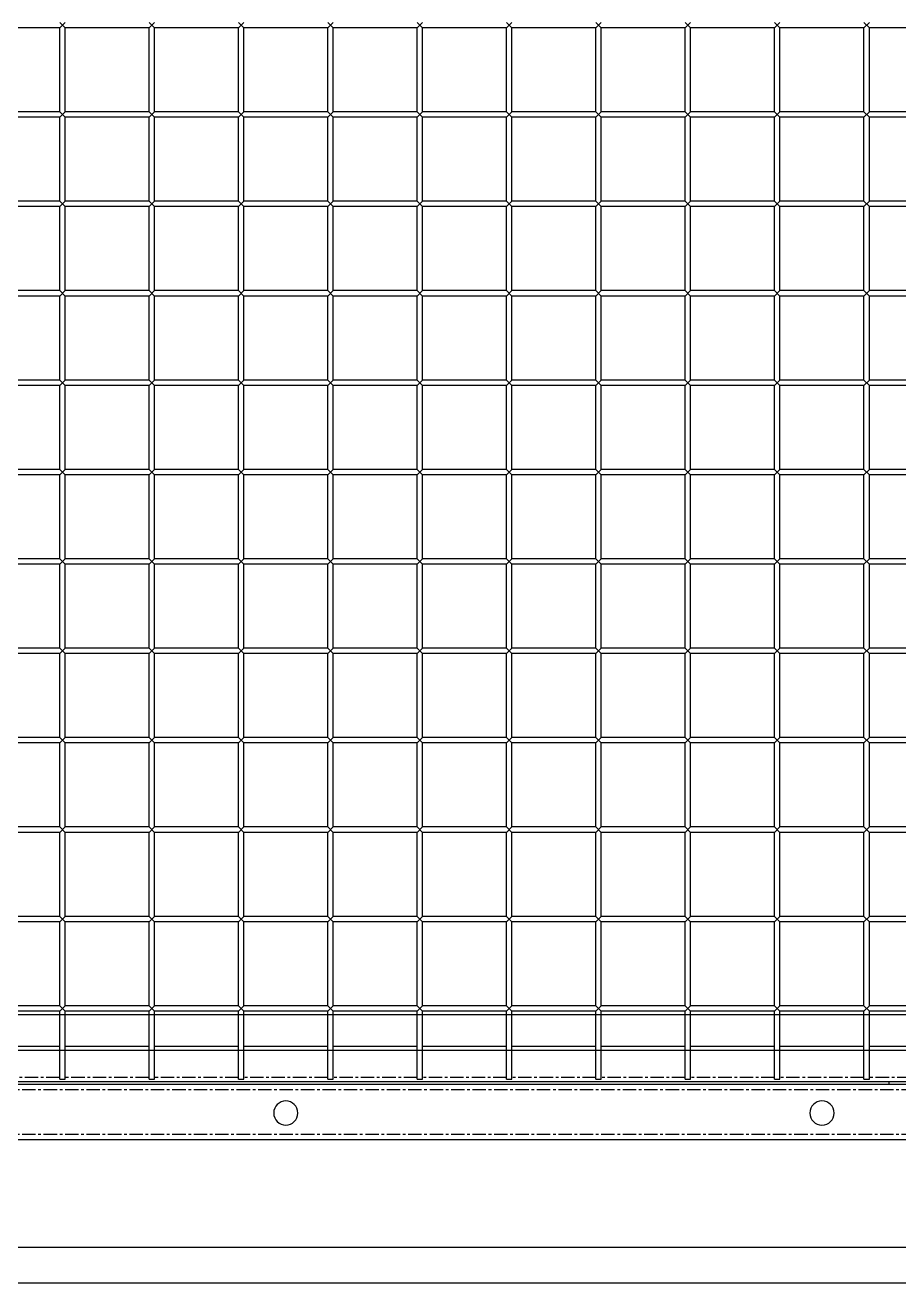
# Model space of a CAD drawing. Header units: millimetres. Extents: x -198529 to 244266, y -64 to 158464.
# Drawn here: x -165005 to -164516, y 94453 to 95157 of the extents above; entities that cross this region are included whole.
import ezdxf

# ---------------------------------------------------------------- set-up
doc = ezdxf.new("R2010")
doc.units = ezdxf.units.MM
doc.linetypes.add('CENTER', pattern=[12, 7.5, -1.5, 1.5, -1.5])
doc.layers.add('0-DCC', color=30, linetype='Continuous')
doc.layers.add('0-DCC-STRUC', color=180, linetype='Continuous')

# ---------------------------------------------------------------- blocks, each defined once
blk = doc.blocks.new('DCC2850x1800(右)')
at = {"color": 0, "linetype": 'Continuous'}
for p, q in [((64492.5, -73856.48), (64539.5, -73856.48)), ((64542.5, -73853.48), (64539.5, -73856.48)), ((64542.5, -73856.48), (64539.5, -73853.48)), ((64539.5, -73903.48), (64539.5, -73856.48)), ((64542.5, -73903.48), (64542.5, -73856.48)), ((64542.5, -73856.48), (64589.5, -73856.48)), ((64592.5, -73853.48), (64589.5, -73856.48)), ((64592.5, -73856.48), (64589.5, -73853.48)), ((64589.5, -73903.48), (64589.5, -73856.48)), ((64592.5, -73903.48), (64592.5, -73856.48)), ((64592.5, -73856.48), (64639.5, -73856.48)), ((64642.5, -73853.48), (64639.5, -73856.48)), ((64642.5, -73856.48), (64639.5, -73853.48)), ((64639.5, -73903.48), (64639.5, -73856.48)), ((64642.5, -73903.48), (64642.5, -73856.48)), ((64642.5, -73856.48), (64689.5, -73856.48)), ((64692.5, -73853.48), (64689.5, -73856.48)), ((64692.5, -73856.48), (64689.5, -73853.48)), ((64689.5, -73903.48), (64689.5, -73856.48)), ((64692.5, -73903.48), (64692.5, -73856.48)), ((64692.5, -73856.48), (64739.5, -73856.48)), ((64742.5, -73853.48), (64739.5, -73856.48)), ((64742.5, -73856.48), (64739.5, -73853.48)), ((64739.5, -73903.48), (64739.5, -73856.48)), ((64742.5, -73903.48), (64742.5, -73856.48)), ((64742.5, -73856.48), (64789.5, -73856.48)), ((64792.5, -73853.48), (64789.5, -73856.48)), ((64792.5, -73856.48), (64789.5, -73853.48)), ((64789.5, -73903.48), (64789.5, -73856.48)), ((64792.5, -73903.48), (64792.5, -73856.48)), ((64792.5, -73856.48), (64839.5, -73856.48)), ((64842.5, -73853.48), (64839.5, -73856.48)), ((64842.5, -73856.48), (64839.5, -73853.48)), ((64839.5, -73903.48), (64839.5, -73856.48)), ((64842.5, -73903.48), (64842.5, -73856.48)), ((64842.5, -73856.48), (64889.5, -73856.48)), ((64892.5, -73853.48), (64889.5, -73856.48)), ((64892.5, -73856.48), (64889.5, -73853.48)), ((64889.5, -73903.48), (64889.5, -73856.48)), ((64892.5, -73903.48), (64892.5, -73856.48)), ((64892.5, -73856.48), (64939.5, -73856.48)), ((64942.5, -73853.48), (64939.5, -73856.48)), ((64942.5, -73856.48), (64939.5, -73853.48)), ((64939.5, -73903.48), (64939.5, -73856.48)), ((64942.5, -73903.48), (64942.5, -73856.48)), ((64942.5, -73856.48), (64989.5, -73856.48)), ((64992.5, -73853.48), (64989.5, -73856.48)), ((64992.5, -73856.48), (64989.5, -73853.48)), ((64989.5, -73903.48), (64989.5, -73856.48)), ((64992.5, -73903.48), (64992.5, -73856.48)), ((64992.5, -73856.48), (65039.5, -73856.48)), ((64492.5, -73903.48), (64539.5, -73903.48)), ((64492.5, -73906.48), (64539.5, -73906.48)), ((64542.5, -73903.48), (64539.5, -73906.48)), ((64542.5, -73906.48), (64539.5, -73903.48)), ((64539.5, -73953.48), (64539.5, -73906.48)), ((64542.5, -73903.48), (64589.5, -73903.48)), ((64542.5, -73906.48), (64589.5, -73906.48)), ((64542.5, -73953.48), (64542.5, -73906.48)), ((64592.5, -73903.48), (64589.5, -73906.48)), ((64592.5, -73906.48), (64589.5, -73903.48)), ((64589.5, -73953.48), (64589.5, -73906.48)), ((64592.5, -73903.48), (64639.5, -73903.48)), ((64592.5, -73953.48), (64592.5, -73906.48)), ((64592.5, -73906.48), (64639.5, -73906.48)), ((64642.5, -73903.48), (64639.5, -73906.48)), ((64642.5, -73906.48), (64639.5, -73903.48)), ((64639.5, -73953.48), (64639.5, -73906.48)), ((64642.5, -73903.48), (64689.5, -73903.48)), ((64642.5, -73953.48), (64642.5, -73906.48)), ((64642.5, -73906.48), (64689.5, -73906.48)), ((64692.5, -73903.48), (64689.5, -73906.48)), ((64692.5, -73906.48), (64689.5, -73903.48)), ((64689.5, -73953.48), (64689.5, -73906.48)), ((64692.5, -73903.48), (64739.5, -73903.48)), ((64692.5, -73953.48), (64692.5, -73906.48)), ((64692.5, -73906.48), (64739.5, -73906.48)), ((64742.5, -73903.48), (64739.5, -73906.48)), ((64742.5, -73906.48), (64739.5, -73903.48)), ((64739.5, -73953.48), (64739.5, -73906.48)), ((64742.5, -73903.48), (64789.5, -73903.48)), ((64742.5, -73953.48), (64742.5, -73906.48)), ((64742.5, -73906.48), (64789.5, -73906.48)), ((64792.5, -73903.48), (64789.5, -73906.48)), ((64792.5, -73906.48), (64789.5, -73903.48)), ((64789.5, -73953.48), (64789.5, -73906.48)), ((64792.5, -73903.48), (64839.5, -73903.48)), ((64792.5, -73953.48), (64792.5, -73906.48)), ((64792.5, -73906.48), (64839.5, -73906.48)), ((64842.5, -73903.48), (64839.5, -73906.48)), ((64842.5, -73906.48), (64839.5, -73903.48)), ((64839.5, -73953.48), (64839.5, -73906.48)), ((64842.5, -73903.48), (64889.5, -73903.48)), ((64842.5, -73953.48), (64842.5, -73906.48)), ((64842.5, -73906.48), (64889.5, -73906.48)), ((64892.5, -73903.48), (64889.5, -73906.48)), ((64892.5, -73906.48), (64889.5, -73903.48)), ((64889.5, -73953.48), (64889.5, -73906.48)), ((64892.5, -73903.48), (64939.5, -73903.48)), ((64892.5, -73953.48), (64892.5, -73906.48)), ((64892.5, -73906.48), (64939.5, -73906.48)), ((64942.5, -73903.48), (64939.5, -73906.48)), ((64942.5, -73906.48), (64939.5, -73903.48)), ((64939.5, -73953.48), (64939.5, -73906.48)), ((64942.5, -73903.48), (64989.5, -73903.48)), ((64942.5, -73953.48), (64942.5, -73906.48)), ((64942.5, -73906.48), (64989.5, -73906.48)), ((64992.5, -73903.48), (64989.5, -73906.48)), ((64992.5, -73906.48), (64989.5, -73903.48)), ((64989.5, -73953.48), (64989.5, -73906.48)), ((64992.5, -73903.48), (65039.5, -73903.48)), ((64992.5, -73953.48), (64992.5, -73906.48)), ((64992.5, -73906.48), (65039.5, -73906.48)), ((64492.5, -73953.48), (64539.5, -73953.48)), ((64492.5, -73956.48), (64539.5, -73956.48)), ((64542.5, -73953.48), (64539.5, -73956.48)), ((64542.5, -73956.48), (64539.5, -73953.48)), ((64539.5, -74003.48), (64539.5, -73956.48)), ((64542.5, -73953.48), (64589.5, -73953.48)), ((64542.5, -73956.48), (64589.5, -73956.48)), ((64542.5, -74003.48), (64542.5, -73956.48)), ((64592.5, -73953.48), (64589.5, -73956.48)), ((64592.5, -73956.48), (64589.5, -73953.48)), ((64589.5, -74003.48), (64589.5, -73956.48)), ((64592.5, -73953.48), (64639.5, -73953.48)), ((64592.5, -74003.48), (64592.5, -73956.48)), ((64592.5, -73956.48), (64639.5, -73956.48)), ((64642.5, -73953.48), (64639.5, -73956.48)), ((64642.5, -73956.48), (64639.5, -73953.48)), ((64639.5, -74003.48), (64639.5, -73956.48)), ((64642.5, -73953.48), (64689.5, -73953.48)), ((64642.5, -74003.48), (64642.5, -73956.48)), ((64642.5, -73956.48), (64689.5, -73956.48)), ((64692.5, -73953.48), (64689.5, -73956.48)), ((64692.5, -73956.48), (64689.5, -73953.48)), ((64689.5, -74003.48), (64689.5, -73956.48)), ((64692.5, -73953.48), (64739.5, -73953.48)), ((64692.5, -74003.48), (64692.5, -73956.48)), ((64692.5, -73956.48), (64739.5, -73956.48)), ((64742.5, -73953.48), (64739.5, -73956.48)), ((64742.5, -73956.48), (64739.5, -73953.48)), ((64739.5, -74003.48), (64739.5, -73956.48)), ((64742.5, -73953.48), (64789.5, -73953.48)), ((64742.5, -74003.48), (64742.5, -73956.48)), ((64742.5, -73956.48), (64789.5, -73956.48)), ((64792.5, -73953.48), (64789.5, -73956.48)), ((64792.5, -73956.48), (64789.5, -73953.48)), ((64789.5, -74003.48), (64789.5, -73956.48)), ((64792.5, -73953.48), (64839.5, -73953.48)), ((64792.5, -74003.48), (64792.5, -73956.48)), ((64792.5, -73956.48), (64839.5, -73956.48)), ((64842.5, -73953.48), (64839.5, -73956.48)), ((64842.5, -73956.48), (64839.5, -73953.48)), ((64839.5, -74003.48), (64839.5, -73956.48)), ((64842.5, -73953.48), (64889.5, -73953.48)), ((64842.5, -74003.48), (64842.5, -73956.48)), ((64842.5, -73956.48), (64889.5, -73956.48)), ((64892.5, -73953.48), (64889.5, -73956.48)), ((64892.5, -73956.48), (64889.5, -73953.48)), ((64889.5, -74003.48), (64889.5, -73956.48)), ((64892.5, -73953.48), (64939.5, -73953.48)), ((64892.5, -74003.48), (64892.5, -73956.48)), ((64892.5, -73956.48), (64939.5, -73956.48)), ((64942.5, -73953.48), (64939.5, -73956.48)), ((64942.5, -73956.48), (64939.5, -73953.48)), ((64939.5, -74003.48), (64939.5, -73956.48)), ((64942.5, -73953.48), (64989.5, -73953.48)), ((64942.5, -74003.48), (64942.5, -73956.48)), ((64942.5, -73956.48), (64989.5, -73956.48)), ((64992.5, -73953.48), (64989.5, -73956.48)), ((64992.5, -73956.48), (64989.5, -73953.48)), ((64989.5, -74003.48), (64989.5, -73956.48)), ((64992.5, -73953.48), (65039.5, -73953.48)), ((64992.5, -74003.48), (64992.5, -73956.48)), ((64992.5, -73956.48), (65039.5, -73956.48)), ((64492.5, -74003.48), (64539.5, -74003.48)), ((64492.5, -74006.48), (64539.5, -74006.48)), ((64542.5, -74003.48), (64539.5, -74006.48)), ((64542.5, -74006.48), (64539.5, -74003.48)), ((64539.5, -74053.48), (64539.5, -74006.48)), ((64542.5, -74003.48), (64589.5, -74003.48)), ((64542.5, -74006.48), (64589.5, -74006.48)), ((64542.5, -74053.48), (64542.5, -74006.48)), ((64592.5, -74003.48), (64589.5, -74006.48)), ((64592.5, -74006.48), (64589.5, -74003.48)), ((64589.5, -74053.48), (64589.5, -74006.48)), ((64592.5, -74003.48), (64639.5, -74003.48)), ((64592.5, -74053.48), (64592.5, -74006.48)), ((64592.5, -74006.48), (64639.5, -74006.48)), ((64642.5, -74003.48), (64639.5, -74006.48)), ((64642.5, -74006.48), (64639.5, -74003.48)), ((64639.5, -74053.48), (64639.5, -74006.48)), ((64642.5, -74003.48), (64689.5, -74003.48)), ((64642.5, -74053.48), (64642.5, -74006.48)), ((64642.5, -74006.48), (64689.5, -74006.48)), ((64692.5, -74003.48), (64689.5, -74006.48)), ((64692.5, -74006.48), (64689.5, -74003.48)), ((64689.5, -74053.48), (64689.5, -74006.48)), ((64692.5, -74003.48), (64739.5, -74003.48)), ((64692.5, -74053.48), (64692.5, -74006.48)), ((64692.5, -74006.48), (64739.5, -74006.48)), ((64742.5, -74003.48), (64739.5, -74006.48)), ((64742.5, -74006.48), (64739.5, -74003.48)), ((64739.5, -74053.48), (64739.5, -74006.48)), ((64742.5, -74003.48), (64789.5, -74003.48)), ((64742.5, -74053.48), (64742.5, -74006.48)), ((64742.5, -74006.48), (64789.5, -74006.48)), ((64792.5, -74003.48), (64789.5, -74006.48)), ((64792.5, -74006.48), (64789.5, -74003.48)), ((64789.5, -74053.48), (64789.5, -74006.48)), ((64792.5, -74003.48), (64839.5, -74003.48)), ((64792.5, -74053.48), (64792.5, -74006.48)), ((64792.5, -74006.48), (64839.5, -74006.48)), ((64842.5, -74003.48), (64839.5, -74006.48)), ((64842.5, -74006.48), (64839.5, -74003.48)), ((64839.5, -74053.48), (64839.5, -74006.48)), ((64842.5, -74003.48), (64889.5, -74003.48)), ((64842.5, -74053.48), (64842.5, -74006.48)), ((64842.5, -74006.48), (64889.5, -74006.48)), ((64892.5, -74003.48), (64889.5, -74006.48)), ((64892.5, -74006.48), (64889.5, -74003.48)), ((64889.5, -74053.48), (64889.5, -74006.48)), ((64892.5, -74003.48), (64939.5, -74003.48)), ((64892.5, -74053.48), (64892.5, -74006.48)), ((64892.5, -74006.48), (64939.5, -74006.48)), ((64942.5, -74003.48), (64939.5, -74006.48)), ((64942.5, -74006.48), (64939.5, -74003.48)), ((64939.5, -74053.48), (64939.5, -74006.48)), ((64942.5, -74003.48), (64989.5, -74003.48)), ((64942.5, -74053.48), (64942.5, -74006.48)), ((64942.5, -74006.48), (64989.5, -74006.48)), ((64992.5, -74003.48), (64989.5, -74006.48)), ((64992.5, -74006.48), (64989.5, -74003.48)), ((64989.5, -74053.48), (64989.5, -74006.48)), ((64992.5, -74003.48), (65039.5, -74003.48)), ((64992.5, -74053.48), (64992.5, -74006.48)), ((64992.5, -74006.48), (65039.5, -74006.48)), ((64492.5, -74053.48), (64539.5, -74053.48)), ((64492.5, -74056.48), (64539.5, -74056.48)), ((64542.5, -74053.48), (64539.5, -74056.48)), ((64542.5, -74056.48), (64539.5, -74053.48)), ((64539.5, -74103.48), (64539.5, -74056.48)), ((64542.5, -74053.48), (64589.5, -74053.48)), ((64542.5, -74056.48), (64589.5, -74056.48)), ((64542.5, -74103.48), (64542.5, -74056.48)), ((64592.5, -74053.48), (64589.5, -74056.48)), ((64592.5, -74056.48), (64589.5, -74053.48)), ((64589.5, -74103.48), (64589.5, -74056.48)), ((64592.5, -74053.48), (64639.5, -74053.48)), ((64592.5, -74056.48), (64639.5, -74056.48)), ((64592.5, -74103.48), (64592.5, -74056.48)), ((64642.5, -74053.48), (64639.5, -74056.48)), ((64642.5, -74056.48), (64639.5, -74053.48)), ((64639.5, -74103.48), (64639.5, -74056.48)), ((64642.5, -74053.48), (64689.5, -74053.48)), ((64642.5, -74056.48), (64689.5, -74056.48)), ((64642.5, -74103.48), (64642.5, -74056.48)), ((64692.5, -74053.48), (64689.5, -74056.48)), ((64692.5, -74056.48), (64689.5, -74053.48)), ((64689.5, -74103.48), (64689.5, -74056.48)), ((64692.5, -74053.48), (64739.5, -74053.48)), ((64692.5, -74103.48), (64692.5, -74056.48)), ((64692.5, -74056.48), (64739.5, -74056.48)), ((64742.5, -74053.48), (64739.5, -74056.48)), ((64742.5, -74056.48), (64739.5, -74053.48)), ((64739.5, -74103.48), (64739.5, -74056.48)), ((64742.5, -74053.48), (64789.5, -74053.48)), ((64742.5, -74103.48), (64742.5, -74056.48)), ((64742.5, -74056.48), (64789.5, -74056.48)), ((64792.5, -74053.48), (64789.5, -74056.48)), ((64792.5, -74056.48), (64789.5, -74053.48)), ((64789.5, -74103.48), (64789.5, -74056.48)), ((64792.5, -74053.48), (64839.5, -74053.48)), ((64792.5, -74103.48), (64792.5, -74056.48)), ((64792.5, -74056.48), (64839.5, -74056.48)), ((64842.5, -74053.48), (64839.5, -74056.48)), ((64842.5, -74056.48), (64839.5, -74053.48)), ((64839.5, -74103.48), (64839.5, -74056.48)), ((64842.5, -74053.48), (64889.5, -74053.48)), ((64842.5, -74103.48), (64842.5, -74056.48)), ((64842.5, -74056.48), (64889.5, -74056.48)), ((64892.5, -74053.48), (64889.5, -74056.48)), ((64892.5, -74056.48), (64889.5, -74053.48)), ((64889.5, -74103.48), (64889.5, -74056.48)), ((64892.5, -74053.48), (64939.5, -74053.48)), ((64892.5, -74103.48), (64892.5, -74056.48)), ((64892.5, -74056.48), (64939.5, -74056.48)), ((64942.5, -74053.48), (64939.5, -74056.48)), ((64942.5, -74056.48), (64939.5, -74053.48)), ((64939.5, -74103.48), (64939.5, -74056.48)), ((64942.5, -74053.48), (64989.5, -74053.48)), ((64942.5, -74103.48), (64942.5, -74056.48)), ((64942.5, -74056.48), (64989.5, -74056.48)), ((64992.5, -74053.48), (64989.5, -74056.48)), ((64992.5, -74056.48), (64989.5, -74053.48)), ((64989.5, -74103.48), (64989.5, -74056.48)), ((64992.5, -74053.48), (65039.5, -74053.48)), ((64992.5, -74103.48), (64992.5, -74056.48)), ((64992.5, -74056.48), (65039.5, -74056.48)), ((64492.5, -74103.48), (64539.5, -74103.48)), ((64492.5, -74106.48), (64539.5, -74106.48)), ((64542.5, -74103.48), (64539.5, -74106.48)), ((64542.5, -74106.48), (64539.5, -74103.48)), ((64539.5, -74153.48), (64539.5, -74106.48)), ((64542.5, -74103.48), (64589.5, -74103.48)), ((64542.5, -74106.48), (64589.5, -74106.48)), ((64542.5, -74153.48), (64542.5, -74106.48)), ((64592.5, -74103.48), (64589.5, -74106.48)), ((64592.5, -74106.48), (64589.5, -74103.48)), ((64589.5, -74153.48), (64589.5, -74106.48)), ((64592.5, -74103.48), (64639.5, -74103.48)), ((64592.5, -74106.48), (64639.5, -74106.48)), ((64592.5, -74153.48), (64592.5, -74106.48)), ((64642.5, -74103.48), (64639.5, -74106.48)), ((64642.5, -74106.48), (64639.5, -74103.48)), ((64639.5, -74153.48), (64639.5, -74106.48)), ((64642.5, -74103.48), (64689.5, -74103.48)), ((64642.5, -74106.48), (64689.5, -74106.48)), ((64642.5, -74153.48), (64642.5, -74106.48)), ((64692.5, -74103.48), (64689.5, -74106.48)), ((64692.5, -74106.48), (64689.5, -74103.48)), ((64689.5, -74153.48), (64689.5, -74106.48)), ((64692.5, -74103.48), (64739.5, -74103.48)), ((64692.5, -74153.48), (64692.5, -74106.48)), ((64692.5, -74106.48), (64739.5, -74106.48)), ((64742.5, -74103.48), (64739.5, -74106.48)), ((64742.5, -74106.48), (64739.5, -74103.48)), ((64739.5, -74153.48), (64739.5, -74106.48)), ((64742.5, -74103.48), (64789.5, -74103.48)), ((64742.5, -74153.48), (64742.5, -74106.48)), ((64742.5, -74106.48), (64789.5, -74106.48)), ((64792.5, -74103.48), (64789.5, -74106.48)), ((64792.5, -74106.48), (64789.5, -74103.48)), ((64789.5, -74153.48), (64789.5, -74106.48)), ((64792.5, -74103.48), (64839.5, -74103.48)), ((64792.5, -74153.48), (64792.5, -74106.48)), ((64792.5, -74106.48), (64839.5, -74106.48)), ((64842.5, -74103.48), (64839.5, -74106.48)), ((64842.5, -74106.48), (64839.5, -74103.48)), ((64839.5, -74153.48), (64839.5, -74106.48)), ((64842.5, -74103.48), (64889.5, -74103.48)), ((64842.5, -74153.48), (64842.5, -74106.48)), ((64842.5, -74106.48), (64889.5, -74106.48)), ((64892.5, -74103.48), (64889.5, -74106.48)), ((64892.5, -74106.48), (64889.5, -74103.48)), ((64889.5, -74153.48), (64889.5, -74106.48)), ((64892.5, -74103.48), (64939.5, -74103.48)), ((64892.5, -74153.48), (64892.5, -74106.48)), ((64892.5, -74106.48), (64939.5, -74106.48)), ((64942.5, -74103.48), (64939.5, -74106.48)), ((64942.5, -74106.48), (64939.5, -74103.48)), ((64939.5, -74153.48), (64939.5, -74106.48)), ((64942.5, -74103.48), (64989.5, -74103.48)), ((64942.5, -74153.48), (64942.5, -74106.48)), ((64942.5, -74106.48), (64989.5, -74106.48)), ((64992.5, -74103.48), (64989.5, -74106.48)), ((64992.5, -74106.48), (64989.5, -74103.48)), ((64989.5, -74153.48), (64989.5, -74106.48)), ((64992.5, -74103.48), (65039.5, -74103.48)), ((64992.5, -74153.48), (64992.5, -74106.48)), ((64992.5, -74106.48), (65039.5, -74106.48)), ((64492.5, -74153.48), (64539.5, -74153.48)), ((64542.5, -74153.48), (64539.5, -74156.48)), ((64542.5, -74156.48), (64539.5, -74153.48)), ((64542.5, -74153.48), (64589.5, -74153.48)), ((64592.5, -74153.48), (64589.5, -74156.48)), ((64592.5, -74156.48), (64589.5, -74153.48)), ((64592.5, -74153.48), (64639.5, -74153.48)), ((64642.5, -74153.48), (64639.5, -74156.48)), ((64642.5, -74156.48), (64639.5, -74153.48)), ((64642.5, -74153.48), (64689.5, -74153.48)), ((64692.5, -74153.48), (64689.5, -74156.48)), ((64692.5, -74156.48), (64689.5, -74153.48)), ((64692.5, -74153.48), (64739.5, -74153.48)), ((64742.5, -74153.48), (64739.5, -74156.48)), ((64742.5, -74156.48), (64739.5, -74153.48)), ((64742.5, -74153.48), (64789.5, -74153.48)), ((64792.5, -74153.48), (64789.5, -74156.48)), ((64792.5, -74156.48), (64789.5, -74153.48)), ((64792.5, -74153.48), (64839.5, -74153.48)), ((64842.5, -74153.48), (64839.5, -74156.48)), ((64842.5, -74156.48), (64839.5, -74153.48)), ((64842.5, -74153.48), (64889.5, -74153.48)), ((64892.5, -74153.48), (64889.5, -74156.48)), ((64892.5, -74156.48), (64889.5, -74153.48)), ((64892.5, -74153.48), (64939.5, -74153.48)), ((64942.5, -74153.48), (64939.5, -74156.48)), ((64942.5, -74156.48), (64939.5, -74153.48)), ((64942.5, -74153.48), (64989.5, -74153.48)), ((64992.5, -74153.48), (64989.5, -74156.48)), ((64992.5, -74156.48), (64989.5, -74153.48)), ((64992.5, -74153.48), (65039.5, -74153.48)), ((64492.5, -74156.48), (64539.5, -74156.48)), ((64539.5, -74203.48), (64539.5, -74156.48)), ((64542.5, -74156.48), (64589.5, -74156.48)), ((64542.5, -74203.48), (64542.5, -74156.48)), ((64589.5, -74203.48), (64589.5, -74156.48)), ((64592.5, -74156.48), (64639.5, -74156.48)), ((64592.5, -74203.48), (64592.5, -74156.48)), ((64639.5, -74203.48), (64639.5, -74156.48)), ((64642.5, -74156.48), (64689.5, -74156.48)), ((64642.5, -74203.48), (64642.5, -74156.48)), ((64689.5, -74203.48), (64689.5, -74156.48)), ((64692.5, -74156.48), (64739.5, -74156.48)), ((64692.5, -74203.48), (64692.5, -74156.48)), ((64739.5, -74203.48), (64739.5, -74156.48)), ((64742.5, -74156.48), (64789.5, -74156.48)), ((64742.5, -74203.48), (64742.5, -74156.48)), ((64789.5, -74203.48), (64789.5, -74156.48)), ((64792.5, -74156.48), (64839.5, -74156.48)), ((64792.5, -74203.48), (64792.5, -74156.48)), ((64839.5, -74203.48), (64839.5, -74156.48)), ((64842.5, -74203.48), (64842.5, -74156.48)), ((64842.5, -74156.48), (64889.5, -74156.48)), ((64889.5, -74203.48), (64889.5, -74156.48)), ((64892.5, -74203.48), (64892.5, -74156.48)), ((64892.5, -74156.48), (64939.5, -74156.48)), ((64939.5, -74203.48), (64939.5, -74156.48)), ((64942.5, -74203.48), (64942.5, -74156.48)), ((64942.5, -74156.48), (64989.5, -74156.48)), ((64989.5, -74203.48), (64989.5, -74156.48)), ((64992.5, -74203.48), (64992.5, -74156.48)), ((64992.5, -74156.48), (65039.5, -74156.48)), ((64492.5, -74203.48), (64539.5, -74203.48)), ((64542.5, -74203.48), (64539.5, -74206.48)), ((64542.5, -74206.48), (64539.5, -74203.48)), ((64542.5, -74203.48), (64589.5, -74203.48)), ((64592.5, -74203.48), (64589.5, -74206.48)), ((64592.5, -74206.48), (64589.5, -74203.48)), ((64592.5, -74203.48), (64639.5, -74203.48)), ((64642.5, -74203.48), (64639.5, -74206.48)), ((64642.5, -74206.48), (64639.5, -74203.48)), ((64642.5, -74203.48), (64689.5, -74203.48)), ((64692.5, -74203.48), (64689.5, -74206.48)), ((64692.5, -74206.48), (64689.5, -74203.48)), ((64692.5, -74203.48), (64739.5, -74203.48)), ((64742.5, -74203.48), (64739.5, -74206.48)), ((64742.5, -74206.48), (64739.5, -74203.48)), ((64742.5, -74203.48), (64789.5, -74203.48)), ((64792.5, -74203.48), (64789.5, -74206.48)), ((64792.5, -74206.48), (64789.5, -74203.48)), ((64792.5, -74203.48), (64839.5, -74203.48)), ((64842.5, -74203.48), (64839.5, -74206.48)), ((64842.5, -74206.48), (64839.5, -74203.48)), ((64842.5, -74203.48), (64889.5, -74203.48)), ((64892.5, -74203.48), (64889.5, -74206.48)), ((64892.5, -74206.48), (64889.5, -74203.48)), ((64892.5, -74203.48), (64939.5, -74203.48)), ((64942.5, -74203.48), (64939.5, -74206.48)), ((64942.5, -74206.48), (64939.5, -74203.48)), ((64942.5, -74203.48), (64989.5, -74203.48)), ((64992.5, -74203.48), (64989.5, -74206.48)), ((64992.5, -74206.48), (64989.5, -74203.48)), ((64992.5, -74203.48), (65039.5, -74203.48)), ((64492.5, -74206.48), (64539.5, -74206.48)), ((64539.5, -74253.48), (64539.5, -74206.48)), ((64542.5, -74206.48), (64589.5, -74206.48)), ((64542.5, -74253.48), (64542.5, -74206.48)), ((64589.5, -74253.48), (64589.5, -74206.48)), ((64592.5, -74206.48), (64639.5, -74206.48)), ((64592.5, -74253.48), (64592.5, -74206.48)), ((64639.5, -74253.48), (64639.5, -74206.48)), ((64642.5, -74206.48), (64689.5, -74206.48)), ((64642.5, -74253.48), (64642.5, -74206.48)), ((64689.5, -74253.48), (64689.5, -74206.48)), ((64692.5, -74206.48), (64739.5, -74206.48)), ((64692.5, -74253.48), (64692.5, -74206.48)), ((64739.5, -74253.48), (64739.5, -74206.48)), ((64742.5, -74206.48), (64789.5, -74206.48)), ((64742.5, -74253.48), (64742.5, -74206.48)), ((64789.5, -74253.48), (64789.5, -74206.48)), ((64792.5, -74206.48), (64839.5, -74206.48)), ((64792.5, -74253.48), (64792.5, -74206.48)), ((64839.5, -74253.48), (64839.5, -74206.48)), ((64842.5, -74253.48), (64842.5, -74206.48)), ((64842.5, -74206.48), (64889.5, -74206.48)), ((64889.5, -74253.48), (64889.5, -74206.48)), ((64892.5, -74253.48), (64892.5, -74206.48)), ((64892.5, -74206.48), (64939.5, -74206.48)), ((64939.5, -74253.48), (64939.5, -74206.48)), ((64942.5, -74253.48), (64942.5, -74206.48)), ((64942.5, -74206.48), (64989.5, -74206.48)), ((64989.5, -74253.48), (64989.5, -74206.48)), ((64992.5, -74253.48), (64992.5, -74206.48)), ((64992.5, -74206.48), (65039.5, -74206.48)), ((64492.5, -74253.48), (64539.5, -74253.48)), ((64542.5, -74253.48), (64539.5, -74256.48)), ((64542.5, -74256.48), (64539.5, -74253.48)), ((64542.5, -74253.48), (64589.5, -74253.48)), ((64592.5, -74253.48), (64589.5, -74256.48)), ((64592.5, -74256.48), (64589.5, -74253.48)), ((64592.5, -74253.48), (64639.5, -74253.48)), ((64642.5, -74253.48), (64639.5, -74256.48)), ((64642.5, -74256.48), (64639.5, -74253.48)), ((64642.5, -74253.48), (64689.5, -74253.48)), ((64692.5, -74253.48), (64689.5, -74256.48)), ((64692.5, -74256.48), (64689.5, -74253.48)), ((64692.5, -74253.48), (64739.5, -74253.48)), ((64742.5, -74253.48), (64739.5, -74256.48)), ((64742.5, -74256.48), (64739.5, -74253.48)), ((64742.5, -74253.48), (64789.5, -74253.48)), ((64792.5, -74253.48), (64789.5, -74256.48)), ((64792.5, -74256.48), (64789.5, -74253.48)), ((64792.5, -74253.48), (64839.5, -74253.48)), ((64842.5, -74253.48), (64839.5, -74256.48)), ((64842.5, -74256.48), (64839.5, -74253.48)), ((64842.5, -74253.48), (64889.5, -74253.48)), ((64892.5, -74253.48), (64889.5, -74256.48)), ((64892.5, -74256.48), (64889.5, -74253.48)), ((64892.5, -74253.48), (64939.5, -74253.48)), ((64942.5, -74253.48), (64939.5, -74256.48)), ((64942.5, -74256.48), (64939.5, -74253.48)), ((64942.5, -74253.48), (64989.5, -74253.48)), ((64992.5, -74253.48), (64989.5, -74256.48)), ((64992.5, -74256.48), (64989.5, -74253.48)), ((64992.5, -74253.48), (65039.5, -74253.48)), ((64492.5, -74256.48), (64539.5, -74256.48)), ((64539.5, -74303.48), (64539.5, -74256.48)), ((64542.5, -74256.48), (64589.5, -74256.48)), ((64542.5, -74303.48), (64542.5, -74256.48)), ((64589.5, -74303.48), (64589.5, -74256.48)), ((64592.5, -74256.48), (64639.5, -74256.48)), ((64592.5, -74303.48), (64592.5, -74256.48)), ((64639.5, -74303.48), (64639.5, -74256.48)), ((64642.5, -74256.48), (64689.5, -74256.48)), ((64642.5, -74303.48), (64642.5, -74256.48)), ((64689.5, -74303.48), (64689.5, -74256.48)), ((64692.5, -74256.48), (64739.5, -74256.48)), ((64692.5, -74303.48), (64692.5, -74256.48)), ((64739.5, -74303.48), (64739.5, -74256.48)), ((64742.5, -74256.48), (64789.5, -74256.48)), ((64742.5, -74303.48), (64742.5, -74256.48)), ((64789.5, -74303.48), (64789.5, -74256.48)), ((64792.5, -74256.48), (64839.5, -74256.48)), ((64792.5, -74303.48), (64792.5, -74256.48)), ((64839.5, -74303.48), (64839.5, -74256.48)), ((64842.5, -74303.48), (64842.5, -74256.48)), ((64842.5, -74256.48), (64889.5, -74256.48)), ((64889.5, -74303.48), (64889.5, -74256.48)), ((64892.5, -74303.48), (64892.5, -74256.48)), ((64892.5, -74256.48), (64939.5, -74256.48)), ((64939.5, -74303.48), (64939.5, -74256.48)), ((64942.5, -74303.48), (64942.5, -74256.48)), ((64942.5, -74256.48), (64989.5, -74256.48)), ((64989.5, -74303.48), (64989.5, -74256.48)), ((64992.5, -74303.48), (64992.5, -74256.48)), ((64992.5, -74256.48), (65039.5, -74256.48)), ((64492.5, -74303.48), (64539.5, -74303.48)), ((64542.5, -74303.48), (64539.5, -74306.48)), ((64542.5, -74306.48), (64539.5, -74303.48)), ((64542.5, -74303.48), (64589.5, -74303.48)), ((64592.5, -74303.48), (64589.5, -74306.48)), ((64592.5, -74306.48), (64589.5, -74303.48)), ((64592.5, -74303.48), (64639.5, -74303.48)), ((64642.5, -74303.48), (64639.5, -74306.48)), ((64642.5, -74306.48), (64639.5, -74303.48)), ((64642.5, -74303.48), (64689.5, -74303.48)), ((64692.5, -74303.48), (64689.5, -74306.48)), ((64692.5, -74306.48), (64689.5, -74303.48)), ((64692.5, -74303.48), (64739.5, -74303.48)), ((64742.5, -74303.48), (64739.5, -74306.48)), ((64742.5, -74306.48), (64739.5, -74303.48)), ((64742.5, -74303.48), (64789.5, -74303.48)), ((64792.5, -74303.48), (64789.5, -74306.48)), ((64792.5, -74306.48), (64789.5, -74303.48)), ((64792.5, -74303.48), (64839.5, -74303.48)), ((64842.5, -74303.48), (64839.5, -74306.48)), ((64842.5, -74306.48), (64839.5, -74303.48)), ((64842.5, -74303.48), (64889.5, -74303.48)), ((64892.5, -74303.48), (64889.5, -74306.48)), ((64892.5, -74306.48), (64889.5, -74303.48)), ((64892.5, -74303.48), (64939.5, -74303.48)), ((64942.5, -74303.48), (64939.5, -74306.48)), ((64942.5, -74306.48), (64939.5, -74303.48)), ((64942.5, -74303.48), (64989.5, -74303.48)), ((64992.5, -74303.48), (64989.5, -74306.48)), ((64992.5, -74306.48), (64989.5, -74303.48)), ((64992.5, -74303.48), (65039.5, -74303.48)), ((64492.5, -74306.48), (64539.5, -74306.48)), ((64539.5, -74353.48), (64539.5, -74306.48)), ((64542.5, -74306.48), (64589.5, -74306.48)), ((64542.5, -74353.48), (64542.5, -74306.48)), ((64589.5, -74353.48), (64589.5, -74306.48)), ((64592.5, -74306.48), (64639.5, -74306.48)), ((64592.5, -74353.48), (64592.5, -74306.48)), ((64639.5, -74353.48), (64639.5, -74306.48)), ((64642.5, -74306.48), (64689.5, -74306.48)), ((64642.5, -74353.48), (64642.5, -74306.48)), ((64689.5, -74353.48), (64689.5, -74306.48)), ((64692.5, -74306.48), (64739.5, -74306.48)), ((64692.5, -74353.48), (64692.5, -74306.48)), ((64739.5, -74353.48), (64739.5, -74306.48)), ((64742.5, -74306.48), (64789.5, -74306.48)), ((64742.5, -74353.48), (64742.5, -74306.48)), ((64789.5, -74353.48), (64789.5, -74306.48)), ((64792.5, -74306.48), (64839.5, -74306.48)), ((64792.5, -74353.48), (64792.5, -74306.48)), ((64839.5, -74353.48), (64839.5, -74306.48)), ((64842.5, -74306.48), (64889.5, -74306.48)), ((64842.5, -74353.48), (64842.5, -74306.48)), ((64889.5, -74353.48), (64889.5, -74306.48)), ((64892.5, -74306.48), (64939.5, -74306.48)), ((64892.5, -74353.48), (64892.5, -74306.48)), ((64939.5, -74353.48), (64939.5, -74306.48)), ((64942.5, -74306.48), (64989.5, -74306.48)), ((64942.5, -74353.48), (64942.5, -74306.48)), ((64989.5, -74353.48), (64989.5, -74306.48)), ((64992.5, -74353.48), (64992.5, -74306.48)), ((64992.5, -74306.48), (65039.5, -74306.48)), ((64492.5, -74353.48), (64539.5, -74353.48)), ((64492.5, -74356.48), (64539.5, -74356.48)), ((64542.5, -74353.48), (64539.5, -74356.48)), ((64542.5, -74356.48), (64539.5, -74353.48)), ((64539.5, -74403.48), (64539.5, -74356.48)), ((64542.5, -74353.48), (64589.5, -74353.48)), ((64542.5, -74356.48), (64589.5, -74356.48)), ((64542.5, -74403.48), (64542.5, -74356.48)), ((64592.5, -74353.48), (64589.5, -74356.48)), ((64592.5, -74356.48), (64589.5, -74353.48)), ((64589.5, -74403.48), (64589.5, -74356.48)), ((64592.5, -74353.48), (64639.5, -74353.48)), ((64592.5, -74356.48), (64639.5, -74356.48)), ((64592.5, -74403.48), (64592.5, -74356.48)), ((64642.5, -74353.48), (64639.5, -74356.48)), ((64642.5, -74356.48), (64639.5, -74353.48)), ((64639.5, -74403.48), (64639.5, -74356.48)), ((64642.5, -74353.48), (64689.5, -74353.48)), ((64642.5, -74356.48), (64689.5, -74356.48)), ((64642.5, -74403.48), (64642.5, -74356.48)), ((64692.5, -74353.48), (64689.5, -74356.48)), ((64692.5, -74356.48), (64689.5, -74353.48)), ((64689.5, -74403.48), (64689.5, -74356.48)), ((64692.5, -74353.48), (64739.5, -74353.48)), ((64692.5, -74356.48), (64739.5, -74356.48)), ((64692.5, -74403.48), (64692.5, -74356.48)), ((64742.5, -74353.48), (64739.5, -74356.48)), ((64742.5, -74356.48), (64739.5, -74353.48)), ((64739.5, -74403.48), (64739.5, -74356.48)), ((64742.5, -74353.48), (64789.5, -74353.48)), ((64742.5, -74356.48), (64789.5, -74356.48)), ((64742.5, -74403.48), (64742.5, -74356.48)), ((64792.5, -74353.48), (64789.5, -74356.48)), ((64792.5, -74356.48), (64789.5, -74353.48)), ((64789.5, -74403.48), (64789.5, -74356.48)), ((64792.5, -74353.48), (64839.5, -74353.48)), ((64792.5, -74356.48), (64839.5, -74356.48)), ((64792.5, -74403.48), (64792.5, -74356.48)), ((64842.5, -74353.48), (64839.5, -74356.48)), ((64842.5, -74356.48), (64839.5, -74353.48)), ((64839.5, -74403.48), (64839.5, -74356.48)), ((64842.5, -74353.48), (64889.5, -74353.48)), ((64842.5, -74356.48), (64889.5, -74356.48)), ((64842.5, -74403.48), (64842.5, -74356.48)), ((64892.5, -74353.48), (64889.5, -74356.48)), ((64892.5, -74356.48), (64889.5, -74353.48)), ((64889.5, -74403.48), (64889.5, -74356.48)), ((64892.5, -74353.48), (64939.5, -74353.48)), ((64892.5, -74356.48), (64939.5, -74356.48)), ((64892.5, -74403.48), (64892.5, -74356.48)), ((64942.5, -74353.48), (64939.5, -74356.48)), ((64942.5, -74356.48), (64939.5, -74353.48)), ((64939.5, -74403.48), (64939.5, -74356.48)), ((64942.5, -74353.48), (64989.5, -74353.48)), ((64942.5, -74356.48), (64989.5, -74356.48)), ((64942.5, -74403.48), (64942.5, -74356.48)), ((64992.5, -74353.48), (64989.5, -74356.48)), ((64992.5, -74356.48), (64989.5, -74353.48)), ((64989.5, -74403.48), (64989.5, -74356.48)), ((64992.5, -74353.48), (65039.5, -74353.48)), ((64992.5, -74403.48), (64992.5, -74356.48)), ((64992.5, -74356.48), (65039.5, -74356.48)), ((64492.5, -74403.48), (64539.5, -74403.48)), ((64492.5, -74406.48), (64539.5, -74406.48)), ((64542.5, -74403.48), (64539.5, -74406.48)), ((64542.5, -74406.48), (64539.5, -74403.48)), ((64539.5, -74444.58), (64539.5, -74406.48)), ((64542.5, -74403.48), (64589.5, -74403.48)), ((64542.5, -74406.48), (64589.5, -74406.48)), ((64542.5, -74444.58), (64542.5, -74406.48)), ((64592.5, -74403.48), (64589.5, -74406.48)), ((64592.5, -74406.48), (64589.5, -74403.48)), ((64589.5, -74444.58), (64589.5, -74406.48)), ((64592.5, -74403.48), (64639.5, -74403.48)), ((64592.5, -74406.48), (64639.5, -74406.48)), ((64592.5, -74444.58), (64592.5, -74406.48)), ((64642.5, -74403.48), (64639.5, -74406.48)), ((64642.5, -74406.48), (64639.5, -74403.48)), ((64639.5, -74444.58), (64639.5, -74406.48)), ((64642.5, -74403.48), (64689.5, -74403.48)), ((64642.5, -74406.48), (64689.5, -74406.48)), ((64642.5, -74444.58), (64642.5, -74406.48)), ((64692.5, -74403.48), (64689.5, -74406.48)), ((64692.5, -74406.48), (64689.5, -74403.48)), ((64689.5, -74444.58), (64689.5, -74406.48)), ((64692.5, -74403.48), (64739.5, -74403.48)), ((64692.5, -74406.48), (64739.5, -74406.48)), ((64692.5, -74444.58), (64692.5, -74406.48)), ((64742.5, -74403.48), (64739.5, -74406.48)), ((64742.5, -74406.48), (64739.5, -74403.48)), ((64739.5, -74444.58), (64739.5, -74406.48)), ((64742.5, -74403.48), (64789.5, -74403.48)), ((64742.5, -74406.48), (64789.5, -74406.48)), ((64742.5, -74444.58), (64742.5, -74406.48)), ((64792.5, -74403.48), (64789.5, -74406.48)), ((64792.5, -74406.48), (64789.5, -74403.48)), ((64789.5, -74444.58), (64789.5, -74406.48)), ((64792.5, -74403.48), (64839.5, -74403.48)), ((64792.5, -74406.48), (64839.5, -74406.48)), ((64792.5, -74444.58), (64792.5, -74406.48)), ((64842.5, -74403.48), (64839.5, -74406.48)), ((64842.5, -74406.48), (64839.5, -74403.48)), ((64839.5, -74444.58), (64839.5, -74406.48)), ((64842.5, -74403.48), (64889.5, -74403.48)), ((64842.5, -74406.48), (64889.5, -74406.48)), ((64842.5, -74444.58), (64842.5, -74406.48)), ((64892.5, -74403.48), (64889.5, -74406.48)), ((64892.5, -74406.48), (64889.5, -74403.48)), ((64889.5, -74444.58), (64889.5, -74406.48)), ((64892.5, -74403.48), (64939.5, -74403.48)), ((64892.5, -74406.48), (64939.5, -74406.48)), ((64892.5, -74444.58), (64892.5, -74406.48)), ((64942.5, -74403.48), (64939.5, -74406.48)), ((64942.5, -74406.48), (64939.5, -74403.48)), ((64939.5, -74444.58), (64939.5, -74406.48)), ((64942.5, -74403.48), (64989.5, -74403.48)), ((64942.5, -74406.48), (64989.5, -74406.48)), ((64942.5, -74444.58), (64942.5, -74406.48)), ((64992.5, -74403.48), (64989.5, -74406.48)), ((64992.5, -74406.48), (64989.5, -74403.48)), ((64989.5, -74444.58), (64989.5, -74406.48)), ((64992.5, -74403.48), (65039.5, -74403.48)), ((64992.5, -74444.58), (64992.5, -74406.48)), ((64992.5, -74406.48), (65039.5, -74406.48)), ((64539.5, -74426.08), (64492.5, -74426.08)), ((64589.5, -74426.08), (64542.5, -74426.08)), ((64639.5, -74426.08), (64592.5, -74426.08)), ((64689.5, -74426.08), (64642.5, -74426.08)), ((64739.5, -74426.08), (64692.5, -74426.08)), ((64789.5, -74426.08), (64742.5, -74426.08)), ((64839.5, -74426.08), (64792.5, -74426.08)), ((64889.5, -74426.08), (64842.5, -74426.08)), ((64939.5, -74426.08), (64892.5, -74426.08)), ((64989.5, -74426.08), (64942.5, -74426.08)), ((65039.5, -74426.08), (64992.5, -74426.08)), ((62966, -74446.08), (65616, -74446.08)), ((62966, -74447.58), (65613, -74447.58)), ((64528.5, -74447.58), (64528.5, -74446.08)), ((64542.5, -74444.58), (64539.5, -74444.58)), ((64592.5, -74444.58), (64589.5, -74444.58)), ((64642.5, -74444.58), (64639.5, -74444.58)), ((64692.5, -74444.58), (64689.5, -74444.58)), ((64742.5, -74444.58), (64739.5, -74444.58)), ((64792.5, -74444.58), (64789.5, -74444.58)), ((64842.5, -74444.58), (64839.5, -74444.58)), ((64892.5, -74444.58), (64889.5, -74444.58)), ((64942.5, -74444.58), (64939.5, -74444.58)), ((64992.5, -74444.58), (64989.5, -74444.58)), ((62966, -74478.48), (65614.5, -74478.48))]:
    blk.add_line(p, q, dxfattribs=at)
at = {"color": 0, "linetype": 'CENTER'}
for p, q in [((64492.5, -74443.58), (64539.5, -74443.58)), ((64542.5, -74443.58), (64589.5, -74443.58)), ((64592.5, -74443.58), (64639.5, -74443.58)), ((64642.5, -74443.58), (64689.5, -74443.58)), ((64692.5, -74443.58), (64739.5, -74443.58)), ((64742.5, -74443.58), (64789.5, -74443.58)), ((64792.5, -74443.58), (64839.5, -74443.58)), ((64842.5, -74443.58), (64889.5, -74443.58)), ((64892.5, -74443.58), (64939.5, -74443.58)), ((64942.5, -74443.58), (64989.5, -74443.58)), ((64992.5, -74443.58), (65039.5, -74443.58)), ((62966, -74450.58), (65614.5, -74450.58)), ((62966, -74475.48), (65614.5, -74475.48))]:
    blk.add_line(p, q, dxfattribs=at)
at = {"color": 0, "linetype": 'Continuous'}
for centre in [(64566, -74463.48), (64866, -74463.48)]:
    blk.add_circle(centre, 6.75, dxfattribs=at)

msp = doc.modelspace()

# ---------------------------------------------------------------- linework, layer by layer
at = {"layer": '0-DCC-STRUC'}
for points in [[(-165820.77, 94453.01), (-162995.77, 94453.01), (-162995.77, 94603.01), (-165820.77, 94603.01)], [(-165820.77, 94473.01), (-162995.77, 94473.01), (-162995.77, 94583.01), (-165820.77, 94583.01)]]:
    msp.add_lwpolyline(points, close=True, dxfattribs=at)

# ---------------------------------------------------------------- block references
at = {"layer": '0-DCC', "xscale": -1}
msp.add_blockref('DCC2850x1800(右)', (-99992.77, 169011.49), dxfattribs=at)

doc.saveas('drawing.dxf')
